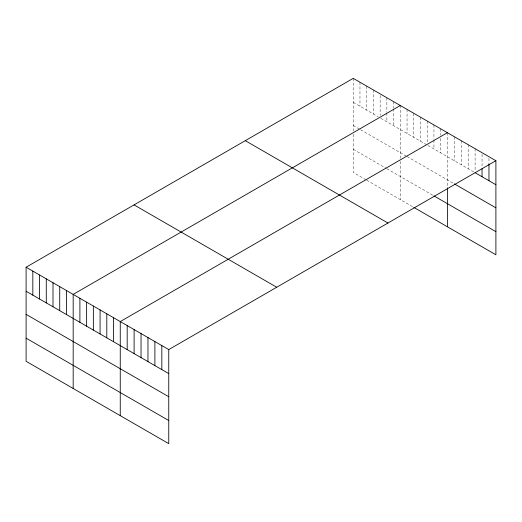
<?xml version="1.0" encoding="UTF-8"?>
<svg xmlns="http://www.w3.org/2000/svg" width="522" height="522" viewBox="0 0 522 522"><rect width="100%" height="100%" fill="white"/><g stroke="black" fill="none" stroke-linecap="round" stroke-linejoin="round"><path stroke-width="0.39" stroke-dasharray="2.61 1.96" d="M353.244 102.371L378.13 116.739M380.819 118.292L425.874 144.307M427.896 145.468L474.42 172.332M353.244 125.489L359.299 128.98M360.643 129.756L406.37 156.163M407.049 156.548L454.329 183.848M353.244 149.305L386.195 168.332M386.867 168.717L433.273 195.509M366.02 179.796L353.244 172.423L353.244 133.423M366.692 180.188L413.098 206.98M488.97 158.303L488.97 163.112M482.041 154.303L482.041 167.921M475.111 148.705L475.111 171.131M468.182 144.705L468.182 168.73M461.252 140.699L461.252 164.73M454.329 136.699L454.329 160.73M447.4 132.699L447.4 186.993M440.672 128.817L440.672 135.224M440.672 138.428L440.672 152.848M433.945 124.934L433.945 139.354M433.945 140.15L433.945 148.966M427.224 121.052L427.224 143.478M420.497 117.169L420.497 141.201M413.77 113.287L413.77 137.319M407.049 109.405L407.049 133.43M400.322 105.522L400.322 158.225M400.322 161.402L400.322 199.6M393.595 101.64L393.595 108.047M393.595 108.85L393.595 125.665M386.867 97.758L386.867 112.171M386.867 112.974L386.867 121.783M380.147 95.474L380.147 115.499M373.419 89.993L373.419 114.018M366.692 86.11L366.692 110.135M359.971 82.228L359.971 106.253M353.244 78.339L353.244 131.042"/><path stroke-width="0.78" d="M26.1 267.218L168.756 349.577L168.756 443.661L26.1 361.296L26.1 267.218L353.244 78.339L495.9 160.704L495.9 254.782L413.77 207.364M400.322 105.522L73.178 294.395L73.178 388.472M447.4 132.699L120.256 321.578L120.256 415.656M168.756 349.577L495.9 160.704M475.111 172.73L495.9 184.729M454.329 183.848L495.9 207.847M433.945 195.9L495.9 231.664M245.288 140.672L387.944 223.031M134.056 204.892L276.712 287.25M26.1 291.243L168.756 373.608M26.1 314.361L168.756 396.727M26.1 338.178L168.756 420.543M488.97 163.915L488.97 180.729M482.041 168.723L482.041 176.73M447.4 187.783L447.4 226.783M161.827 345.577L161.827 369.609M154.897 341.577L154.897 365.609M147.967 337.577L147.967 361.609M141.038 333.578L141.038 357.603M134.108 329.578L134.108 353.603M127.179 325.578L127.179 349.603M113.528 317.696L113.528 341.721M106.801 313.813L106.801 337.838M100.08 309.924L100.08 333.956M93.353 306.042L93.353 330.074M86.626 302.16L86.626 326.191M79.899 298.277L79.899 322.309M66.451 290.513L66.451 314.544M59.723 286.63L59.723 310.662M53.003 282.748L53.003 306.779M46.275 278.865L46.275 302.897M39.548 274.983L39.548 299.008M32.827 271.101L32.827 295.126"/></g></svg>
